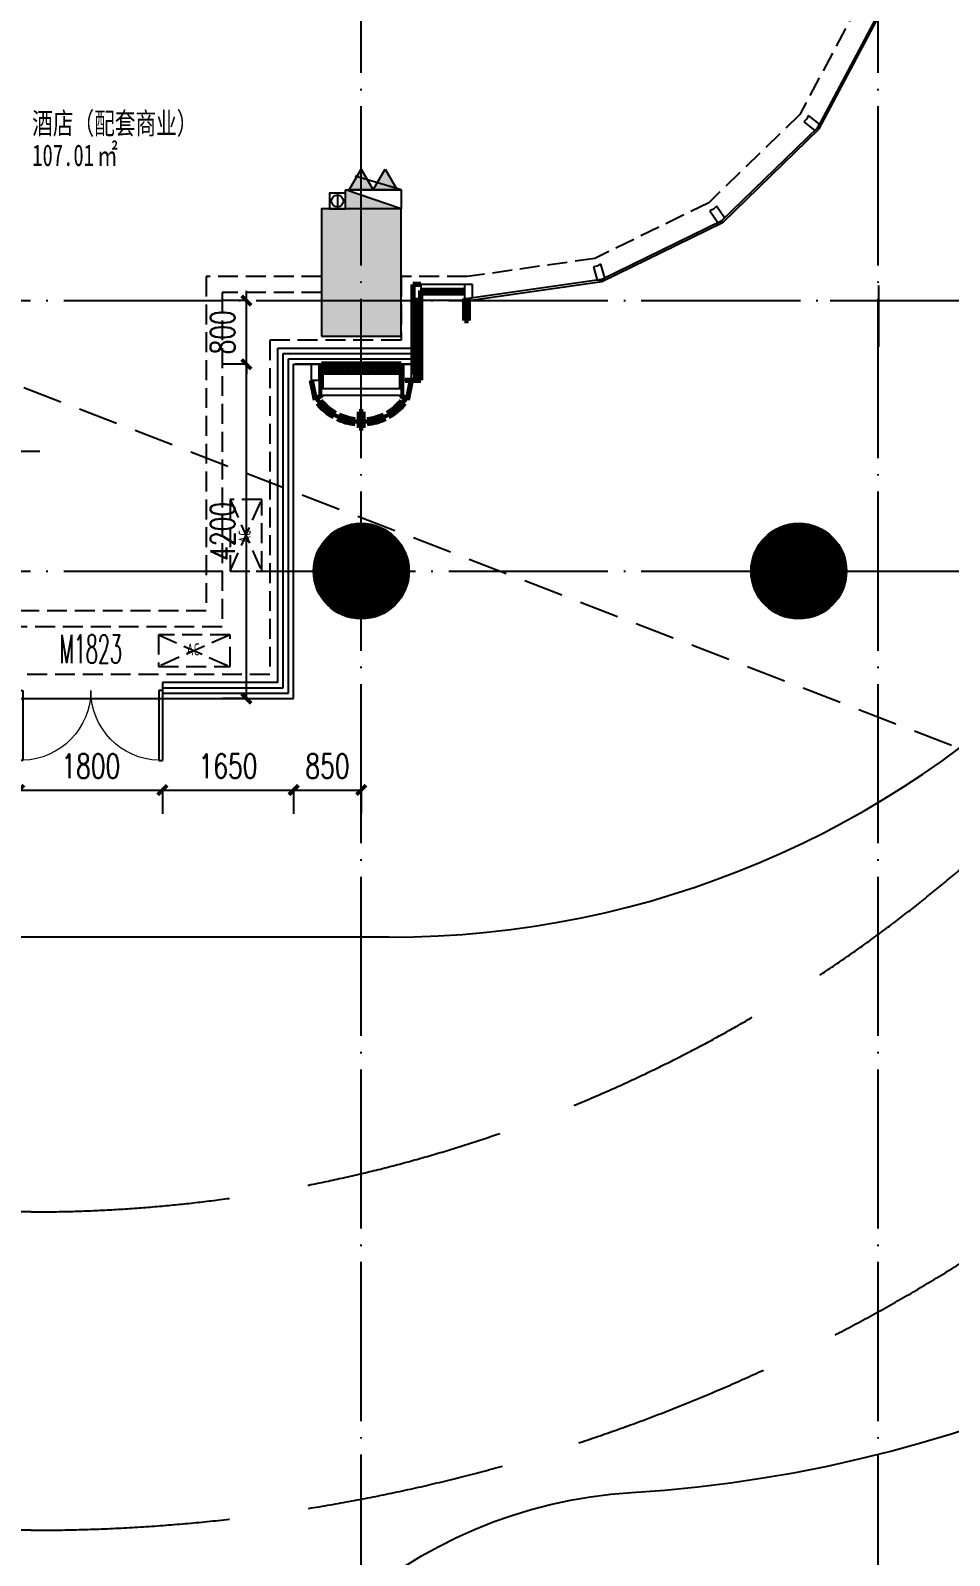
# Model space of a CAD drawing. Header units: millimetres. Extents: x 12325263 to 13848842, y -1463133 to 573208.
# Drawn here: x 12593639 to 12605192, y -651655 to -632495 of the extents above; entities that cross this region are included whole.
import ezdxf
from ezdxf.xclip import XClip

# ---------------------------------------------------------------- set-up
doc = ezdxf.new("R2010")
doc.units = ezdxf.units.MM
doc.header["$LTSCALE"] = 1000
doc.header["$XCLIPFRAME"] = 0
for name, pattern in [('101010$0$__DASH', [0.35, 0.25, -0.1]), ('ACAD_ISO02W100', [15, 12, -3]), ('DASH', [0.35, 0.25, -0.1]), ('DASHED2', [0.375, 0.25, -0.125]), ('DOTE', [2.42, 2, -0.2, 0.02, -0.2]), ('s-首层组合pm$0$DASH', [0.35, 0.25, -0.1])]:
    doc.linetypes.add(name, pattern=pattern)
for name, color, linetype in [('#s-灭火器', 20, 'Continuous'), ('12#楼首层平面图$0$CURTWALL', 2, 'Continuous'), ('20210729mva复核', 1, 'Continuous'), ('A-ANNO-DIMS', 83, 'Continuous'), ('A-ANNO-TEXT', 7, 'Continuous'), ('A-AXIS', 16, 'DOTE'), ('A-COLS', 6, 'Continuous'), ('A-DETL-0001', 1, 'Continuous'), ('A-GLAZ', 4, 'Continuous'), ('A-WALL', 5, 'Continuous'), ('A-WALL-PATT', 8, 'Continuous'), ('AXIS', 3, 'Continuous'), ('EQUIP_消火栓', 7, 'Continuous'), ('HZHZNEWPLOTLAYER#@$TT', 7, 'Continuous'), ('PUB_DIM', 83, 'Continuous'), ('PUB_HATCH', 8, 'Continuous'), ('VPIPE-消防高', 3, 'Continuous'), ('WINDOW', 4, 'Continuous'), ('WINDOW_TEXT', 7, 'Continuous'), ('投影线', 6, 'ACAD_ISO02W100'), ('水条件', 1, 'Continuous'), ('消防车道', 6, 'DASHED2'), ('结构边线', 21, 'DASH')]:
    doc.layers.add(name, color=color, linetype=linetype)
for name, color, linetype, lineweight in [('A-FLOR-PROJ', 2, 'Continuous', 25), ('A-GENM', 2, 'Continuous', 70), ('A-GENM-PROJ', 2, 'Continuous', 25), ('A-GLAZ-PROJ', 2, 'Continuous', 25)]:
    doc.layers.add(name, color=color, linetype=linetype, lineweight=lineweight)
doc.styles.add('101010$0$YQ_DIM', font='SUPEROS.SHX', dxfattribs={"width": 0.8, "bigfont": 'HZDX.SHX'})
doc.styles.add('_TCH_DIM_T3', font='SIMPLEX.shx', dxfattribs={"width": 0.705882, "bigfont": 'GBCBIG.shx'})
doc.styles.add('_TCH_WINDOW', font='SIMPLEX', dxfattribs={"width": 0.7, "height": 3.5, "bigfont": 'GBCBIG'})
doc.styles.add('TITXV', font='', dxfattribs={"width": 0.7})
doc.styles.get('TITXV').set_extended_font_data('SimSun')
doc.dimstyles.new('_TCH_ARCH&&120', dxfattribs={"dimtxt": 306, "dimasz": 120, "dimexe": 300, "dimexo": 360, "dimgap": 147, "dimtad": 1, "dimdec": 0, "dimzin": 0, "dimdsep": 46, "dimtxsty": '_TCH_DIM_T3', "dimblk": 'ARCHTICK', "dimcen": 0.09, "dimclrt": 7, "dimazin": 2, "dimtfac": 1, "dimtdec": 0, "dimtix": 1, "dimtmove": 2, "dimatfit": 3, "dimfxl": 1, "dimfxlon": 1, "dimtolj": 1, "dimtzin": 0, "dimarcsym": 0})

# ---------------------------------------------------------------- blocks, each defined once
blk = doc.blocks.new('A$C53F769B7')
at = {"layer": '20210729mva复核', "color": 8}
blk.add_line((68579.6, 19125.4), (0, 19125.4), dxfattribs=at)
blk.add_lwpolyline([(0, 100), (57863.3, 100, 0.358856), (66081.2, 7179.1, -0.3477406), (71625.1, 12149, 0.396303), (87579.6, 29116.8), (87579.6, 49884.1), (87579.6, 57218.1, -0.4590112), (91604.4, 60678.6), (96486.4, 59938.3, -0.4128905), (101523, 53133.4), (100902.8, 48915)], format="xyb", dxfattribs=at)
blk.add_arc((68579.6, 31125.4), 12000, 270, 0, dxfattribs=at)
blk = doc.blocks.new('FO-CORNER LOUVERS - FO-CORNER LOUVERS SB-5197943-810_L1 SE')
at = {"layer": 'A-GENM'}
for p, q in [((200, 1100), (0, 1100)), ((0, 1100), (0, 100)), ((100, 100), (100, 1000)), ((100, 1000), (120, 1000)), ((-550, 350), (-600, 350)), ((-600, 350), (-600, 75)), ((-550, 75), (-550, 350)), ((0, 100), (0, -25)), ((100, 100), (0, 100)), ((0, 100), (100, 100)), ((100, -100), (100, 100)), ((0, 0), (-550, 0)), ((-550, -25), (0, -25)), ((0, -25), (0, 0)), ((0, -100), (100, -100))]:
    blk.add_line(p, q, dxfattribs=at)
at = {"layer": 'A-GENM-PROJ'}
for p, q in [((-550, 100), (0, 100)), ((0, 25), (-550, 25))]:
    blk.add_line(p, q, dxfattribs=at)
blk = doc.blocks.new('FO-Vision Panels-Corner - L1-4578855-810_L1 SE')
at = {"layer": 'A-GLAZ'}
for p, q in [((-845, 0), (-845, -25)), ((845, 0), (-845, 0)), ((-810, -25), (-845, -25)), ((-845, -25), (-845, -26)), ((-845, -25), (845, -25)), ((845, -25), (810, -25)), ((845, -25), (845, 0)), ((810, -197), (810, -200)), ((810, -200), (831, -200))]:
    blk.add_line(p, q, dxfattribs=at)
blk = doc.blocks.new('FO-Vision Panels-Corner - L1-4578853-810_L1 SE')
at = {"layer": 'A-GLAZ'}
for p, q in [((845, 0), (-845, 0)), ((-845, 0), (-845, -25)), ((845, -25), (845, 0)), ((-810, -25), (-845, -25)), ((-845, -25), (-845, -26)), ((-845, -25), (845, -25)), ((845, -25), (810, -25)), ((845, -26), (845, -25))]:
    blk.add_line(p, q, dxfattribs=at)
blk = doc.blocks.new('FO-Vision Panels-Corner - L1-4578851-810_L1 SE')
at = {"layer": 'A-GLAZ'}
for p, q in [((845, 0), (-845, 0)), ((-845, 0), (-845, -25)), ((-810, -25), (-845, -25)), ((-845, -25), (845, -25)), ((845, -25), (810, -25)), ((845, -25), (845, 0))]:
    blk.add_line(p, q, dxfattribs=at)
blk = doc.blocks.new('FO-Vision Panels-Corner - L1-4578831-810_L1 SE')
at = {"layer": 'A-GLAZ'}
for p, q in [((845, 0), (-845, 0)), ((-845, 0), (-845, -25)), ((845, -25), (845, 0)), ((-836, -25), (-845, -25)), ((-845, -25), (-845, -30)), ((-845, -25), (-836, -25)), ((-845, -110), (-845, -142)), ((-787, -25), (845, -25)), ((845, -25), (810, -25)), ((845, -26), (845, -25))]:
    blk.add_line(p, q, dxfattribs=at)
blk = doc.blocks.new('FO-Exterior Column FULL - FO-Exterior Column FULL-V11-810_L1 SE')
at = {"layer": 'A-GENM'}
for p, q in [((500, 200), (-500, 200)), ((-500, 200), (-500, 100)), ((-500, -109), (-500, 200)), ((500, 100), (500, 200)), ((500, 200), (500, -109)), ((-630, 0), (-580, -249)), ((-500, 100), (500, 100)), ((580, -249), (630, 0)), ((-580, -249), (-502, -194)), ((-511, -258), (-550, -289)), ((502, -194), (580, -249)), ((550, -289), (511, -258)), ((-348, -458), (-324, -414)), ((-283, -436), (-304, -481)), ((-75, -545), (-75, -495)), ((25, -400), (-25, -400)), ((-25, -400), (-25, -600)), ((25, -600), (25, -400)), ((75, -495), (75, -545)), ((304, -481), (283, -436)), ((324, -414), (348, -458)), ((-25, -600), (25, -600))]:
    blk.add_line(p, q, dxfattribs=at)
for centre, radius, start, end in [((505, -190), 5, 180, 198.496), ((0, 162), 711, 219.3894, 240.6554), ((0, 162), 661, 219.3893, 240.6554), ((-505, -190), 5, 305.3214, 327.4499), ((0, 162), 661, 299.3446, 320.6107), ((0, 162), 711, 299.3446, 320.6106), ((505, -190), 5, 207.3393, 234.6786), ((0, 162), 711, 244.6842, 263.943), ((0, 162), 661, 244.6842, 263.483), ((0, 162), 661, 276.517, 295.3158), ((0, 162), 711, 276.057, 295.3158)]:
    blk.add_arc(centre, radius, start, end, dxfattribs=at)
blk = doc.blocks.new('asdfadsgfd')
at = {"layer": 'A-DETL-0001'}
for p, q in [((4518, 13476), (4304, 13476)), ((4304, 13476), (4326, 13446)), ((4326, 13446), (4718, 13446)), ((4328, 13446), (4328, 12446)), ((4408, 12446), (4408, 13446)), ((4518, 13576), (4518, 13476)), ((4718, 13576), (4518, 13576)), ((4518, 13476), (4718, 13476)), ((4718, 13476), (4718, 13576)), ((4718, 13446), (4718, 13476)), ((4326, 12445), (4304, 12416)), ((4304, 12416), (4518, 12416)), ((4718, 12445), (4326, 12445)), ((4518, 12416), (4518, 12316)), ((4718, 12416), (4518, 12416)), ((4518, 12316), (4718, 12316)), ((4718, 12416), (4718, 12445)), ((4718, 12316), (4718, 12416)), ((5717, 12196), (5643, 12196)), ((5643, 12196), (5643, 11646)), ((5717, 11646), (5717, 12196)), ((5717, 11646), (5543, 11646)), ((5543, 11646), (5543, 11596)), ((5543, 11596), (5550, 11546)), ((5550, 11546), (5717, 11546)), ((5717, 11546), (5717, 11646)), ((5942, 10028), (5772, 9979)), ((5772, 9979), (5779, 9929)), ((5948, 9981), (5942, 10028)), ((5972, 9933), (5948, 9981)), ((5779, 9929), (5801, 9883)), ((5801, 9883), (5972, 9933)), ((6643, 8562), (6496, 8462)), ((6496, 8462), (6518, 8417)), ((6554, 8381), (6701, 8480)), ((6663, 8519), (6643, 8562)), ((6701, 8480), (6663, 8519)), ((6518, 8417), (6554, 8381)), ((7763, 7384), (7654, 7244)), ((7734, 7184), (7843, 7325)), ((7795, 7350), (7763, 7384)), ((7843, 7325), (7795, 7350)), ((7654, 7244), (7689, 7208)), ((7689, 7208), (7734, 7184))]:
    blk.add_line(p, q, dxfattribs=at)
for points in [[(4641, 13406), (4635, 13406), (4621, 13419), (4635, 13433), (4641, 13433)], [(4641, 13433), (4660, 13433), (4676, 13419), (4695, 13419)], [(4695, 13419), (4676, 13419), (4660, 13406), (4641, 13406)], [(4695, 13419), (4701, 13419), (4708, 13426), (4708, 13433)], [(4695, 13393), (4701, 13393), (4715, 13406), (4701, 13419), (4695, 13419)], [(4641, 13379), (4635, 13379), (4621, 13393), (4635, 13406), (4641, 13406)], [(4641, 13353), (4635, 13353), (4621, 13366), (4635, 13379), (4641, 13379)], [(4641, 13326), (4635, 13326), (4621, 13339), (4635, 13353), (4641, 13353)], [(4641, 13299), (4635, 13299), (4621, 13313), (4635, 13326), (4641, 13326)], [(4641, 13273), (4635, 13273), (4621, 13286), (4635, 13299), (4641, 13299)], [(4641, 13246), (4635, 13246), (4621, 13259), (4635, 13273), (4641, 13273)], [(4641, 13219), (4635, 13219), (4621, 13233), (4635, 13246), (4641, 13246)], [(4641, 13406), (4660, 13406), (4676, 13393), (4695, 13393)], [(4695, 13393), (4676, 13393), (4660, 13379), (4641, 13379)], [(4641, 13379), (4660, 13379), (4676, 13366), (4695, 13366)], [(4695, 13366), (4676, 13366), (4660, 13353), (4641, 13353)], [(4641, 13353), (4660, 13353), (4676, 13339), (4695, 13339)], [(4695, 13339), (4676, 13339), (4660, 13326), (4641, 13326)], [(4641, 13326), (4660, 13326), (4676, 13313), (4695, 13313)], [(4695, 13313), (4676, 13313), (4660, 13299), (4641, 13299)], [(4641, 13299), (4660, 13299), (4676, 13286), (4695, 13286)], [(4695, 13286), (4676, 13286), (4660, 13273), (4641, 13273)], [(4641, 13273), (4660, 13273), (4676, 13259), (4695, 13259)], [(4695, 13259), (4676, 13259), (4660, 13246), (4641, 13246)], [(4641, 13246), (4660, 13246), (4676, 13233), (4695, 13233)], [(4695, 13233), (4676, 13233), (4660, 13219), (4641, 13219)], [(4695, 13366), (4701, 13366), (4715, 13379), (4701, 13393), (4695, 13393)], [(4695, 13339), (4701, 13339), (4715, 13353), (4701, 13366), (4695, 13366)], [(4695, 13313), (4701, 13313), (4715, 13326), (4701, 13339), (4695, 13339)], [(4695, 13286), (4701, 13286), (4715, 13299), (4701, 13313), (4695, 13313)], [(4695, 13259), (4701, 13259), (4715, 13273), (4701, 13286), (4695, 13286)], [(4695, 13233), (4701, 13233), (4715, 13246), (4701, 13259), (4695, 13259)], [(4695, 13206), (4701, 13206), (4715, 13219), (4701, 13233), (4695, 13233)], [(4641, 13193), (4635, 13193), (4621, 13206), (4635, 13219), (4641, 13219)], [(4641, 13166), (4635, 13166), (4621, 13179), (4635, 13193), (4641, 13193)], [(4641, 13139), (4635, 13139), (4621, 13153), (4635, 13166), (4641, 13166)], [(4641, 13113), (4635, 13113), (4621, 13126), (4635, 13139), (4641, 13139)], [(4641, 13086), (4635, 13086), (4621, 13099), (4635, 13113), (4641, 13113)], [(4641, 13059), (4635, 13059), (4621, 13073), (4635, 13086), (4641, 13086)], [(4641, 13033), (4635, 13033), (4621, 13046), (4635, 13059), (4641, 13059)], [(4641, 13006), (4635, 13006), (4621, 13019), (4635, 13033), (4641, 13033)], [(4641, 13219), (4660, 13219), (4676, 13206), (4695, 13206)], [(4695, 13206), (4676, 13206), (4660, 13193), (4641, 13193)], [(4641, 13193), (4660, 13193), (4676, 13179), (4695, 13179)], [(4695, 13179), (4676, 13179), (4660, 13166), (4641, 13166)], [(4641, 13166), (4660, 13166), (4676, 13153), (4695, 13153)], [(4695, 13153), (4676, 13153), (4660, 13139), (4641, 13139)], [(4641, 13139), (4660, 13139), (4676, 13126), (4695, 13126)], [(4695, 13126), (4676, 13126), (4660, 13113), (4641, 13113)], [(4641, 13113), (4660, 13113), (4676, 13099), (4695, 13099)], [(4695, 13099), (4676, 13099), (4660, 13086), (4641, 13086)], [(4641, 13086), (4660, 13086), (4676, 13073), (4695, 13073)], [(4695, 13073), (4676, 13073), (4660, 13059), (4641, 13059)], [(4641, 13059), (4660, 13059), (4676, 13046), (4695, 13046)], [(4695, 13046), (4676, 13046), (4660, 13033), (4641, 13033)], [(4641, 13033), (4660, 13033), (4676, 13019), (4695, 13019)], [(4695, 13179), (4701, 13179), (4715, 13193), (4701, 13206), (4695, 13206)], [(4695, 13153), (4701, 13153), (4715, 13166), (4701, 13179), (4695, 13179)], [(4695, 13126), (4701, 13126), (4715, 13139), (4701, 13153), (4695, 13153)], [(4695, 13099), (4701, 13099), (4715, 13113), (4701, 13126), (4695, 13126)], [(4695, 13073), (4701, 13073), (4715, 13086), (4701, 13099), (4695, 13099)], [(4695, 13046), (4701, 13046), (4715, 13059), (4701, 13073), (4695, 13073)], [(4695, 13019), (4701, 13019), (4715, 13033), (4701, 13046), (4695, 13046)], [(4641, 12979), (4635, 12979), (4621, 12993), (4635, 13006), (4641, 13006)], [(4641, 12953), (4635, 12953), (4621, 12966), (4635, 12979), (4641, 12979)], [(4641, 12926), (4635, 12926), (4621, 12939), (4635, 12953), (4641, 12953)], [(4641, 12899), (4635, 12899), (4621, 12913), (4635, 12926), (4641, 12926)], [(4641, 12873), (4635, 12873), (4621, 12886), (4635, 12899), (4641, 12899)], [(4641, 12846), (4635, 12846), (4621, 12859), (4635, 12873), (4641, 12873)], [(4641, 12819), (4635, 12819), (4621, 12833), (4635, 12846), (4641, 12846)], [(4695, 13019), (4676, 13019), (4660, 13006), (4641, 13006)], [(4641, 13006), (4660, 13006), (4676, 12993), (4695, 12993)], [(4695, 12993), (4676, 12993), (4660, 12979), (4641, 12979)], [(4641, 12979), (4660, 12979), (4676, 12966), (4695, 12966)], [(4695, 12966), (4676, 12966), (4660, 12953), (4641, 12953)], [(4641, 12953), (4660, 12953), (4676, 12939), (4695, 12939)], [(4695, 12939), (4676, 12939), (4660, 12926), (4641, 12926)], [(4641, 12926), (4660, 12926), (4676, 12913), (4695, 12913)], [(4695, 12913), (4676, 12913), (4660, 12899), (4641, 12899)], [(4641, 12899), (4660, 12899), (4676, 12886), (4695, 12886)], [(4695, 12886), (4676, 12886), (4660, 12873), (4641, 12873)], [(4641, 12873), (4660, 12873), (4676, 12859), (4695, 12859)], [(4695, 12859), (4676, 12859), (4660, 12846), (4641, 12846)], [(4641, 12846), (4660, 12846), (4676, 12833), (4695, 12833)], [(4695, 12993), (4701, 12993), (4715, 13006), (4701, 13019), (4695, 13019)], [(4695, 12966), (4701, 12966), (4715, 12979), (4701, 12993), (4695, 12993)], [(4695, 12939), (4701, 12939), (4715, 12953), (4701, 12966), (4695, 12966)], [(4695, 12913), (4701, 12913), (4715, 12926), (4701, 12939), (4695, 12939)], [(4695, 12886), (4701, 12886), (4715, 12899), (4701, 12913), (4695, 12913)], [(4695, 12859), (4701, 12859), (4715, 12873), (4701, 12886), (4695, 12886)], [(4695, 12833), (4701, 12833), (4715, 12846), (4701, 12859), (4695, 12859)], [(4641, 12793), (4635, 12793), (4621, 12806), (4635, 12819), (4641, 12819)], [(4641, 12766), (4635, 12766), (4621, 12779), (4635, 12793), (4641, 12793)], [(4641, 12739), (4635, 12739), (4621, 12753), (4635, 12766), (4641, 12766)], [(4641, 12713), (4635, 12713), (4621, 12726), (4635, 12739), (4641, 12739)], [(4641, 12686), (4635, 12686), (4621, 12699), (4635, 12713), (4641, 12713)], [(4641, 12659), (4635, 12659), (4621, 12673), (4635, 12686), (4641, 12686)], [(4641, 12633), (4635, 12633), (4621, 12646), (4635, 12659), (4641, 12659)], [(4695, 12833), (4676, 12833), (4660, 12819), (4641, 12819)], [(4641, 12819), (4660, 12819), (4676, 12806), (4695, 12806)], [(4695, 12806), (4676, 12806), (4660, 12793), (4641, 12793)], [(4641, 12793), (4660, 12793), (4676, 12779), (4695, 12779)], [(4695, 12779), (4676, 12779), (4660, 12766), (4641, 12766)], [(4641, 12766), (4660, 12766), (4676, 12753), (4695, 12753)], [(4695, 12753), (4676, 12753), (4660, 12739), (4641, 12739)], [(4641, 12739), (4660, 12739), (4676, 12726), (4695, 12726)], [(4695, 12726), (4676, 12726), (4660, 12713), (4641, 12713)], [(4641, 12713), (4660, 12713), (4676, 12699), (4695, 12699)], [(4695, 12699), (4676, 12699), (4660, 12686), (4641, 12686)], [(4641, 12686), (4660, 12686), (4676, 12673), (4695, 12673)], [(4695, 12673), (4676, 12673), (4660, 12659), (4641, 12659)], [(4641, 12659), (4660, 12659), (4676, 12646), (4695, 12646)], [(4695, 12646), (4676, 12646), (4660, 12633), (4641, 12633)], [(4695, 12806), (4701, 12806), (4715, 12819), (4701, 12833), (4695, 12833)], [(4695, 12779), (4701, 12779), (4715, 12793), (4701, 12806), (4695, 12806)], [(4695, 12753), (4701, 12753), (4715, 12766), (4701, 12779), (4695, 12779)], [(4695, 12726), (4701, 12726), (4715, 12739), (4701, 12753), (4695, 12753)], [(4695, 12699), (4701, 12699), (4715, 12713), (4701, 12726), (4695, 12726)], [(4695, 12673), (4701, 12673), (4715, 12686), (4701, 12699), (4695, 12699)], [(4695, 12646), (4701, 12646), (4715, 12659), (4701, 12673), (4695, 12673)], [(4695, 12619), (4701, 12619), (4715, 12633), (4701, 12646), (4695, 12646)], [(4641, 12606), (4635, 12606), (4621, 12619), (4635, 12633), (4641, 12633)], [(4641, 12579), (4635, 12579), (4621, 12593), (4635, 12606), (4641, 12606)], [(4641, 12553), (4635, 12553), (4621, 12566), (4635, 12579), (4641, 12579)], [(4641, 12526), (4635, 12526), (4621, 12539), (4635, 12553), (4641, 12553)], [(4641, 12499), (4635, 12499), (4621, 12513), (4635, 12526), (4641, 12526)], [(4641, 12473), (4635, 12473), (4621, 12486), (4635, 12499), (4641, 12499)], [(4641, 12446), (4635, 12446), (4621, 12459), (4635, 12473), (4641, 12473)], [(4641, 12633), (4660, 12633), (4676, 12619), (4695, 12619)], [(4695, 12619), (4676, 12619), (4660, 12606), (4641, 12606)], [(4641, 12606), (4660, 12606), (4676, 12593), (4695, 12593)], [(4695, 12593), (4676, 12593), (4660, 12579), (4641, 12579)], [(4641, 12579), (4660, 12579), (4676, 12566), (4695, 12566)], [(4695, 12566), (4676, 12566), (4660, 12553), (4641, 12553)], [(4641, 12553), (4660, 12553), (4676, 12539), (4695, 12539)], [(4695, 12539), (4676, 12539), (4660, 12526), (4641, 12526)], [(4641, 12526), (4660, 12526), (4676, 12513), (4695, 12513)], [(4695, 12513), (4676, 12513), (4660, 12499), (4641, 12499)], [(4641, 12499), (4660, 12499), (4676, 12486), (4695, 12486)], [(4695, 12486), (4676, 12486), (4660, 12473), (4641, 12473)], [(4641, 12473), (4660, 12473), (4676, 12459), (4695, 12459)], [(4695, 12459), (4676, 12459), (4660, 12446), (4641, 12446)], [(4695, 12593), (4701, 12593), (4715, 12606), (4701, 12619), (4695, 12619)], [(4695, 12566), (4701, 12566), (4715, 12579), (4701, 12593), (4695, 12593)], [(4695, 12539), (4701, 12539), (4715, 12553), (4701, 12566), (4695, 12566)], [(4695, 12513), (4701, 12513), (4715, 12526), (4701, 12539), (4695, 12539)], [(4695, 12486), (4701, 12486), (4715, 12499), (4701, 12513), (4695, 12513)], [(4695, 12459), (4701, 12459), (4715, 12473), (4701, 12486), (4695, 12486)], [(4708, 12446), (4708, 12452), (4701, 12459), (4695, 12459)], [(4518, 12270), (4518, 12276), (4531, 12290), (4544, 12276), (4544, 12270)], [(4531, 12217), (4531, 12235), (4518, 12252), (4518, 12270)], [(4544, 12270), (4544, 12252), (4531, 12235), (4531, 12217)], [(4544, 12270), (4544, 12276), (4558, 12290), (4571, 12276), (4571, 12270)], [(4558, 12217), (4558, 12235), (4544, 12252), (4544, 12270)], [(4571, 12270), (4571, 12252), (4558, 12235), (4558, 12217)], [(4571, 12270), (4571, 12276), (4584, 12290), (4598, 12276), (4598, 12270)], [(4584, 12217), (4584, 12235), (4571, 12252), (4571, 12270)], [(4598, 12270), (4598, 12252), (4584, 12235), (4584, 12217)], [(4598, 12270), (4598, 12276), (4611, 12290), (4624, 12276), (4624, 12270)], [(4611, 12217), (4611, 12235), (4598, 12252), (4598, 12270)], [(4624, 12270), (4624, 12252), (4611, 12235), (4611, 12217)], [(4624, 12270), (4624, 12276), (4638, 12290), (4651, 12276), (4651, 12270)], [(4638, 12217), (4638, 12235), (4624, 12252), (4624, 12270)], [(4651, 12270), (4651, 12252), (4638, 12235), (4638, 12217)], [(4651, 12270), (4651, 12276), (4664, 12290), (4678, 12276), (4678, 12270)], [(4664, 12217), (4664, 12235), (4651, 12252), (4651, 12270)], [(4678, 12270), (4678, 12252), (4664, 12235), (4664, 12217)], [(4678, 12270), (4678, 12276), (4691, 12290), (4704, 12276), (4704, 12270)], [(4691, 12217), (4691, 12235), (4678, 12252), (4678, 12270)], [(4704, 12270), (4704, 12252), (4691, 12235), (4691, 12217)], [(4704, 12270), (4704, 12276), (4718, 12290), (4731, 12276), (4731, 12270)], [(4718, 12217), (4718, 12235), (4704, 12252), (4704, 12270)], [(4731, 12270), (4731, 12252), (4718, 12235), (4718, 12217)], [(4731, 12270), (4731, 12276), (4744, 12290), (4758, 12276), (4758, 12270)], [(4744, 12217), (4744, 12235), (4731, 12252), (4731, 12270)], [(4758, 12270), (4758, 12252), (4744, 12235), (4744, 12217)], [(4758, 12270), (4758, 12276), (4771, 12290), (4784, 12276), (4784, 12270)], [(4771, 12217), (4771, 12235), (4758, 12252), (4758, 12270)], [(4784, 12270), (4784, 12252), (4771, 12235), (4771, 12217)], [(4784, 12270), (4784, 12276), (4798, 12290), (4811, 12276), (4811, 12270)], [(4798, 12217), (4798, 12235), (4784, 12252), (4784, 12270)], [(4811, 12270), (4811, 12252), (4798, 12235), (4798, 12217)], [(4811, 12270), (4811, 12276), (4824, 12290), (4838, 12276), (4838, 12270)], [(4824, 12217), (4824, 12235), (4811, 12252), (4811, 12270)], [(4838, 12270), (4838, 12252), (4824, 12235), (4824, 12217)], [(4838, 12270), (4838, 12276), (4851, 12290), (4864, 12276), (4864, 12270)], [(4851, 12217), (4851, 12235), (4838, 12252), (4838, 12270)], [(4864, 12270), (4864, 12252), (4851, 12235), (4851, 12217)], [(4864, 12270), (4864, 12276), (4878, 12290), (4891, 12276), (4891, 12270)], [(4878, 12217), (4878, 12235), (4864, 12252), (4864, 12270)], [(4891, 12270), (4891, 12252), (4878, 12235), (4878, 12217)], [(4891, 12270), (4891, 12276), (4904, 12290), (4918, 12276), (4918, 12270)], [(4904, 12217), (4904, 12235), (4891, 12252), (4891, 12270)], [(4918, 12270), (4918, 12252), (4904, 12235), (4904, 12217)], [(4918, 12270), (4918, 12276), (4931, 12290), (4944, 12276), (4944, 12270)], [(4931, 12217), (4931, 12235), (4918, 12252), (4918, 12270)], [(4944, 12270), (4944, 12252), (4931, 12235), (4931, 12217)], [(4944, 12270), (4944, 12276), (4958, 12290), (4971, 12276), (4971, 12270)], [(4958, 12217), (4958, 12235), (4944, 12252), (4944, 12270)], [(4971, 12270), (4971, 12252), (4958, 12235), (4958, 12217)], [(4971, 12270), (4971, 12276), (4984, 12290), (4998, 12276), (4998, 12270)], [(4984, 12217), (4984, 12235), (4971, 12252), (4971, 12270)], [(4998, 12270), (4998, 12252), (4984, 12235), (4984, 12217)], [(4998, 12270), (4998, 12276), (5011, 12290), (5024, 12276), (5024, 12270)], [(5011, 12217), (5011, 12235), (4998, 12252), (4998, 12270)], [(5024, 12270), (5024, 12252), (5011, 12235), (5011, 12217)], [(5024, 12270), (5024, 12276), (5038, 12290), (5051, 12276), (5051, 12270)], [(5038, 12217), (5038, 12235), (5024, 12252), (5024, 12270)], [(5051, 12270), (5051, 12252), (5038, 12235), (5038, 12217)], [(5051, 12270), (5051, 12276), (5064, 12290), (5078, 12276), (5078, 12270)], [(5064, 12217), (5064, 12235), (5051, 12252), (5051, 12270)], [(5078, 12270), (5078, 12252), (5064, 12235), (5064, 12217)], [(5078, 12270), (5078, 12276), (5091, 12290), (5104, 12276), (5104, 12270)], [(5091, 12217), (5091, 12235), (5078, 12252), (5078, 12270)], [(5104, 12270), (5104, 12252), (5091, 12235), (5091, 12217)], [(5104, 12270), (5104, 12276), (5118, 12290), (5131, 12276), (5131, 12270)], [(5118, 12217), (5118, 12235), (5104, 12252), (5104, 12270)], [(5131, 12270), (5131, 12252), (5118, 12235), (5118, 12217)], [(5131, 12270), (5131, 12276), (5144, 12290), (5158, 12276), (5158, 12270)], [(5144, 12217), (5144, 12235), (5131, 12252), (5131, 12270)], [(5158, 12270), (5158, 12252), (5144, 12235), (5144, 12217)], [(5158, 12270), (5158, 12276), (5171, 12290), (5184, 12276), (5184, 12270)], [(5171, 12217), (5171, 12235), (5158, 12252), (5158, 12270)], [(5184, 12270), (5184, 12252), (5171, 12235), (5171, 12217)], [(5184, 12270), (5184, 12276), (5198, 12290), (5211, 12276), (5211, 12270)], [(5198, 12217), (5198, 12235), (5184, 12252), (5184, 12270)], [(5211, 12270), (5211, 12252), (5198, 12235), (5198, 12217)], [(5211, 12270), (5211, 12276), (5224, 12290), (5238, 12276), (5238, 12270)], [(5224, 12217), (5224, 12235), (5211, 12252), (5211, 12270)], [(5238, 12270), (5238, 12252), (5224, 12235), (5224, 12217)], [(5238, 12270), (5238, 12276), (5251, 12290), (5264, 12276), (5264, 12270)], [(5251, 12217), (5251, 12235), (5238, 12252), (5238, 12270)], [(5264, 12270), (5264, 12252), (5251, 12235), (5251, 12217)], [(5264, 12270), (5264, 12276), (5278, 12290), (5291, 12276), (5291, 12270)], [(5278, 12217), (5278, 12235), (5264, 12252), (5264, 12270)], [(5291, 12270), (5291, 12252), (5278, 12235), (5278, 12217)], [(5291, 12270), (5291, 12276), (5304, 12290), (5318, 12276), (5318, 12270)], [(5304, 12217), (5304, 12235), (5291, 12252), (5291, 12270)], [(5318, 12270), (5318, 12252), (5304, 12235), (5304, 12217)], [(5318, 12270), (5318, 12276), (5331, 12290), (5344, 12276), (5344, 12270)], [(5331, 12217), (5331, 12235), (5318, 12252), (5318, 12270)], [(5344, 12270), (5344, 12252), (5331, 12235), (5331, 12217)], [(5344, 12270), (5344, 12276), (5358, 12290), (5371, 12276), (5371, 12270)], [(5358, 12217), (5358, 12235), (5344, 12252), (5344, 12270)], [(5371, 12270), (5371, 12252), (5358, 12235), (5358, 12217)], [(5371, 12270), (5371, 12276), (5384, 12290), (5398, 12276), (5398, 12270)], [(5384, 12217), (5384, 12235), (5371, 12252), (5371, 12270)], [(5398, 12270), (5398, 12252), (5384, 12235), (5384, 12217)], [(5398, 12270), (5398, 12276), (5411, 12290), (5424, 12276), (5424, 12270)], [(5411, 12217), (5411, 12235), (5398, 12252), (5398, 12270)], [(5424, 12270), (5424, 12252), (5411, 12235), (5411, 12217)], [(5424, 12270), (5424, 12276), (5438, 12290), (5451, 12276), (5451, 12270)], [(5438, 12217), (5438, 12235), (5424, 12252), (5424, 12270)], [(5451, 12270), (5451, 12252), (5438, 12235), (5438, 12217)], [(5451, 12270), (5451, 12276), (5464, 12290), (5478, 12276), (5478, 12270)], [(5464, 12217), (5464, 12235), (5451, 12252), (5451, 12270)], [(5478, 12270), (5478, 12252), (5464, 12235), (5464, 12217)], [(5478, 12270), (5478, 12276), (5491, 12290), (5504, 12276), (5504, 12270)], [(5491, 12217), (5491, 12235), (5478, 12252), (5478, 12270)], [(5504, 12270), (5504, 12252), (5491, 12235), (5491, 12217)], [(5504, 12270), (5504, 12276), (5511, 12283), (5518, 12283)], [(5518, 12217), (5518, 12235), (5504, 12252), (5504, 12270)], [(4518, 12203), (4524, 12203), (4531, 12210), (4531, 12217)], [(4531, 12217), (4531, 12210), (4544, 12196), (4558, 12210), (4558, 12217)], [(4558, 12217), (4558, 12210), (4571, 12196), (4584, 12210), (4584, 12217)], [(4584, 12217), (4584, 12210), (4598, 12196), (4611, 12210), (4611, 12217)], [(4611, 12217), (4611, 12210), (4624, 12196), (4638, 12210), (4638, 12217)], [(4638, 12217), (4638, 12210), (4651, 12196), (4664, 12210), (4664, 12217)], [(4664, 12217), (4664, 12210), (4678, 12196), (4691, 12210), (4691, 12217)], [(4691, 12217), (4691, 12210), (4704, 12196), (4718, 12210), (4718, 12217)], [(4718, 12217), (4718, 12210), (4731, 12196), (4744, 12210), (4744, 12217)], [(4744, 12217), (4744, 12210), (4758, 12196), (4771, 12210), (4771, 12217)], [(4771, 12217), (4771, 12210), (4784, 12196), (4798, 12210), (4798, 12217)], [(4798, 12217), (4798, 12210), (4811, 12196), (4824, 12210), (4824, 12217)], [(4824, 12217), (4824, 12210), (4838, 12196), (4851, 12210), (4851, 12217)], [(4851, 12217), (4851, 12210), (4864, 12196), (4878, 12210), (4878, 12217)], [(4878, 12217), (4878, 12210), (4891, 12196), (4904, 12210), (4904, 12217)], [(4904, 12217), (4904, 12210), (4918, 12196), (4931, 12210), (4931, 12217)], [(4931, 12217), (4931, 12210), (4944, 12196), (4958, 12210), (4958, 12217)], [(4958, 12217), (4958, 12210), (4971, 12196), (4984, 12210), (4984, 12217)], [(4984, 12217), (4984, 12210), (4998, 12196), (5011, 12210), (5011, 12217)], [(5011, 12217), (5011, 12210), (5024, 12196), (5038, 12210), (5038, 12217)], [(5038, 12217), (5038, 12210), (5051, 12196), (5064, 12210), (5064, 12217)], [(5064, 12217), (5064, 12210), (5078, 12196), (5091, 12210), (5091, 12217)], [(5091, 12217), (5091, 12210), (5104, 12196), (5118, 12210), (5118, 12217)], [(5118, 12217), (5118, 12210), (5131, 12196), (5144, 12210), (5144, 12217)], [(5144, 12217), (5144, 12210), (5158, 12196), (5171, 12210), (5171, 12217)], [(5171, 12217), (5171, 12210), (5184, 12196), (5198, 12210), (5198, 12217)], [(5198, 12217), (5198, 12210), (5211, 12196), (5224, 12210), (5224, 12217)], [(5224, 12217), (5224, 12210), (5238, 12196), (5251, 12210), (5251, 12217)], [(5251, 12217), (5251, 12210), (5264, 12196), (5278, 12210), (5278, 12217)], [(5278, 12217), (5278, 12210), (5291, 12196), (5304, 12210), (5304, 12217)], [(5304, 12217), (5304, 12210), (5318, 12196), (5331, 12210), (5331, 12217)], [(5331, 12217), (5331, 12210), (5344, 12196), (5358, 12210), (5358, 12217)], [(5358, 12217), (5358, 12210), (5371, 12196), (5384, 12210), (5384, 12217)], [(5384, 12217), (5384, 12210), (5398, 12196), (5411, 12210), (5411, 12217)], [(5411, 12217), (5411, 12210), (5424, 12196), (5438, 12210), (5438, 12217)], [(5438, 12217), (5438, 12210), (5451, 12196), (5464, 12210), (5464, 12217)], [(5464, 12217), (5464, 12210), (5478, 12196), (5491, 12210), (5491, 12217)], [(5491, 12217), (5491, 12210), (5504, 12196), (5518, 12210), (5518, 12217)]]:
    blk.add_open_spline(points, degree=3, dxfattribs=at)
at = {"layer": 'A-FLOR-PROJ'}
blk.add_line((4618, 12316), (4618, 12296), dxfattribs=at)
at = {"layer": 'A-WALL'}
blk.add_line((4718, 13576), (4718, 13776), dxfattribs=at)
at = {"layer": 'A-GENM-PROJ'}
for name, p, rotation in [('FO-Exterior Column FULL - FO-Exterior Column FULL-V11-810_L1 SE', (4517, 12946), 270), ('FO-CORNER LOUVERS - FO-CORNER LOUVERS SB-5197943-810_L1 SE', (5617, 12196), 90)]:
    blk.add_blockref(name, p, dxfattribs=dict(at, rotation=rotation))
at = {"layer": 'A-GLAZ-PROJ'}
for name, p, rotation in [('FO-Vision Panels-Corner - L1-4578855-810_L1 SE', (5636, 10759), 98.0658852170964), ('FO-Vision Panels-Corner - L1-4578853-810_L1 SE', (6126, 9162), 116.0659186011983), ('FO-Vision Panels-Corner - L1-4578851-810_L1 SE', (7086, 7795), 134.0658706616794), ('FO-Vision Panels-Corner - L1-4578831-810_L1 SE', (8420, 6792), 152.0659086999829)]:
    blk.add_blockref(name, p, dxfattribs=dict(at, rotation=rotation))
blk = doc.blocks.new('A$C33CE3D08')
for p, q in [((145357, 45062), (146460, 45256)), ((145923, 45351), (146056, 44592))]:
    blk.add_line(p, q)
blk = doc.blocks.new('_FZH')
blk.add_lwpolyline([(-0.5, -0.5), (0.5, -0.5), (0.5, 0.5), (-0.5, 0.5)], close=True)
at = {"layer": 'PUB_HATCH'}
blk.add_solid([(-0.5, -0.5), (0.5, -0.5), (-0.5, 0.5), (0.5, 0.5)], dxfattribs=at)
blk = doc.blocks.new('_YZH')
blk.add_circle((0, 0), 0.5)
at = {"layer": 'PUB_HATCH', "const_width": 0.5}
blk.add_lwpolyline([(-0.25, 0, 1), (0.25, 0, 1)], format="xyb", close=True, dxfattribs=at)
blk = doc.blocks.new('asfasfsdgdsfhsghh')
at = {"layer": 'A-COLS'}
for name, p, xscale, yscale, zscale in [('_FZH', (-6500, 350), 1000, 1600, 1600), ('_YZH', (-6500, -3400), 1200, 1200, 1200), ('_YZH', (-1000, -3400), 1200, 1200, 1200)]:
    blk.add_blockref(name, p, dxfattribs=dict(at, xscale=xscale, yscale=yscale, zscale=zscale))
blk = doc.blocks.new('灭火器')
at = {"layer": '#s-灭火器', "ltscale": 1000}
for points in [[(292444, 59707), (292144, 59707), (292294, 59447)], [(292744, 59707), (292444, 59707), (292594, 59447)]]:
    blk.add_hatch(color=256, dxfattribs=at).paths.add_polyline_path(points)
for points in [[(292294, 59447), (292444, 59707), (292144, 59707)], [(292594, 59447), (292744, 59707), (292444, 59707)]]:
    blk.add_lwpolyline(points, close=True, dxfattribs=at)
blk = doc.blocks.new('$TWTSYS$00000508')
for p, q in [((-0.5, 0.5), (0.324, 1.224)), ((-0.5, 0.5), (-0.5, -0.5)), ((-0.5, -0.5), (0.5, 0.5)), ((0.5, 0.5), (-0.5, 0.5)), ((0.5, -0.5), (0.5, 0.5)), ((-0.5, -0.5), (0.5, -0.5))]:
    blk.add_line(p, q)
blk.add_solid([(0.5, -0.5), (0.5, 0.5), (-0.5, -0.5)])
blk = doc.blocks.new('消火栓')
at = {"layer": '#s-灭火器', "rotation": 180.0000000000001}
blk.add_blockref('灭火器', (12864422, 734932), dxfattribs=at)
at = {"layer": 'EQUIP_消火栓', "xscale": 700, "yscale": 240, "zscale": 700}
blk.add_blockref('$TWTSYS$00000508', (12571978, 675105), dxfattribs=at)
blk = doc.blocks.new('管位')
at = {"layer": '水条件'}
blk.add_line((12573126, 675360), (12573126, 675160), dxfattribs=at)
blk.add_lwpolyline([(12573026, 675360), (12573226, 675360), (12573226, 675160), (12573026, 675160)], close=True, dxfattribs=at)
blk = doc.blocks.new('asdfasdfafsf')
at = {"layer": 'VPIPE-消防高'}
blk.add_circle((31660, -28000), 75, dxfattribs=at)
at = {"xscale": -1}
blk.add_blockref('消火栓', (12604088, -703085), dxfattribs=at)
at = {"layer": '水条件', "xscale": -1}
blk.add_blockref('管位', (12604786, -703260), dxfattribs=at)
blk = doc.blocks.new('A$C3CA14A55')
at = {"color": 253, "linetype": '101010$0$__DASH'}
for points in [[(0, 2), (900, 0), (900, 400), (0, 400), (0, 2)], [(900, 400), (0, 2)], [(0, 400), (900, 0)]]:
    blk.add_lwpolyline(points, dxfattribs=at)
at = {"color": 253, "linetype": 'ByBlock', "insert": (352, 293), "char_height": 150, "width": 435.79, "attachment_point": 1, "rotation": 359.4465, "style": '101010$0$YQ_DIM'}
blk.add_mtext('AC', dxfattribs=at)
blk = doc.blocks.new('asdfsddfa')
at = {"color": 253, "linetype": '101010$0$__DASH'}
for points in [[(34692, -42017), (33442, -42017), (33442, -46217), (-5353, -46217, -0.244508), (-7072, -45323), (-10337, -40668, -0.12383), (-10703, -39711), (-11840, -30179, -0.449446), (-11741, -30067), (-11208, -30067), (-11208, -26217), (-11336, -26217, -0.368693), (-12423, -25290), (-13762, -14075, -0.449446), (-11180, -11167), (-10149, -11167, 0.402681), (2392, 887, -0.402681), (2492, 983), (14892, 983)], [(34692, -41817), (33242, -41817), (33242, -46017), (-5353, -46017, -0.244508), (-6908, -45208), (-10173, -40553, -0.12383), (-10504, -39687), (-11628, -30267), (-11008, -30267), (-11008, -26017), (-11336, -26017, -0.367524), (-12225, -25262), (-13563, -14052, -0.449446), (-11180, -11367), (-10149, -11367, 0.400492), (2587, 783), (14892, 783)]]:
    blk.add_lwpolyline(points, format="xyb", dxfattribs=at)
at = {"layer": 'HZHZNEWPLOTLAYER#@$TT', "rotation": 90}
blk.add_blockref('A$C3CA14A55', (33942, -45517), dxfattribs=at)
at = {"layer": 'HZHZNEWPLOTLAYER#@$TT'}
blk.add_blockref('A$C3CA14A55', (32642, -46717), dxfattribs=at)
blk = doc.blocks.new('A$C1B3D5B97')
at = {"layer": '消防车道', "linetype": 's-首层组合pm$0$DASH', "ltscale": 10}
for p, q in [((170169, 22594), (124406, 22594)), ((170169, 18594), (103240, 18594))]:
    blk.add_line(p, q, dxfattribs=at)
for radius in [22000, 18000]:
    blk.add_arc((170169, 40594), radius, 270, 0, dxfattribs=at)
blk = doc.blocks.new('qlzw')
at = {"layer": 'A-AXIS'}
for p, q in [((12464366.8, 979489.8), (12464366.8, 1082089.8)), ((12470866.8, 979489.8), (12470866.8, 1082089.8)), ((12404966.8, 995989.8), (12486866.8, 995989.8)), ((12404966.8, 992589.8), (12485416.8, 992589.8))]:
    blk.add_line(p, q, dxfattribs=at)
blk = doc.blocks.new('_ArchTick')
at = {"color": 0, "linetype": 'ByBlock', "const_width": 0.4}
blk.add_lwpolyline([(-0.5, -0.5), (0.5, 0.5)], dxfattribs=at)
blk = doc.blocks.new('*D4845')
at = {"layer": 'A-ANNO-DIMS', "color": 0, "lineweight": -2, "transparency": 16777216}
for p, q in [((12593497, -642036), (12593497, -642337)), ((12593497, -642037), (12595297, -642037)), ((12595297, -642036), (12595297, -642337))]:
    blk.add_line(p, q, dxfattribs=at)
at = {"layer": 'Defpoints', "color": 0, "transparency": 16777216}
for p in [(12593497, -640887), (12595297, -640887), (12595297, -642037)]:
    blk.add_point(p, dxfattribs=at)
at = {"layer": 'A-ANNO-DIMS', "color": 0, "lineweight": -2, "transparency": 16777216, "xscale": 120, "yscale": 120, "zscale": 120, "rotation": 180}
blk.add_blockref('_ArchTick', (12593497, -642037), dxfattribs=at)
at = {"layer": 'A-ANNO-DIMS', "color": 0, "lineweight": -2, "transparency": 16777216, "xscale": 120, "yscale": 120, "zscale": 120}
blk.add_blockref('_ArchTick', (12595297, -642037), dxfattribs=at)
at = {"layer": 'A-ANNO-DIMS', "color": 7, "transparency": 16777216, "insert": (12594397, -641737), "char_height": 306, "attachment_point": 5, "style": '_TCH_DIM_T3'}
blk.add_mtext('\\A1;1800', dxfattribs=at)
blk = doc.blocks.new('*D4846')
at = {"layer": 'A-ANNO-DIMS', "color": 0, "lineweight": -2, "transparency": 16777216}
for p, q in [((12595297, -642036), (12595297, -642337)), ((12595297, -642037), (12596947, -642037)), ((12596947, -642036), (12596947, -642337))]:
    blk.add_line(p, q, dxfattribs=at)
at = {"layer": 'Defpoints', "color": 0, "transparency": 16777216}
for p in [(12595297, -640887), (12596947, -640887), (12596947, -642037)]:
    blk.add_point(p, dxfattribs=at)
at = {"layer": 'A-ANNO-DIMS', "color": 0, "lineweight": -2, "transparency": 16777216, "xscale": 120, "yscale": 120, "zscale": 120, "rotation": 180}
blk.add_blockref('_ArchTick', (12595297, -642037), dxfattribs=at)
at = {"layer": 'A-ANNO-DIMS', "color": 0, "lineweight": -2, "transparency": 16777216, "xscale": 120, "yscale": 120, "zscale": 120}
blk.add_blockref('_ArchTick', (12596947, -642037), dxfattribs=at)
at = {"layer": 'A-ANNO-DIMS', "color": 7, "transparency": 16777216, "insert": (12596122, -641737), "char_height": 306, "attachment_point": 5, "style": '_TCH_DIM_T3'}
blk.add_mtext('\\A1;1650', dxfattribs=at)
blk = doc.blocks.new('*D4847')
at = {"layer": 'A-ANNO-DIMS', "color": 0, "lineweight": -2, "transparency": 16777216}
for p, q in [((12596947, -642036), (12596947, -642337)), ((12596947, -642037), (12597797, -642037)), ((12597797, -642036), (12597797, -642337))]:
    blk.add_line(p, q, dxfattribs=at)
at = {"layer": 'Defpoints', "color": 0, "transparency": 16777216}
for p in [(12596947, -640887), (12597797, -640887), (12597797, -642037)]:
    blk.add_point(p, dxfattribs=at)
at = {"layer": 'A-ANNO-DIMS', "color": 0, "lineweight": -2, "transparency": 16777216, "xscale": 120, "yscale": 120, "zscale": 120, "rotation": 180}
blk.add_blockref('_ArchTick', (12596947, -642037), dxfattribs=at)
at = {"layer": 'A-ANNO-DIMS', "color": 0, "lineweight": -2, "transparency": 16777216, "xscale": 120, "yscale": 120, "zscale": 120}
blk.add_blockref('_ArchTick', (12597797, -642037), dxfattribs=at)
at = {"layer": 'A-ANNO-DIMS', "color": 7, "transparency": 16777216, "insert": (12597372, -641737), "char_height": 306, "attachment_point": 5, "style": '_TCH_DIM_T3'}
blk.add_mtext('\\A1;850', dxfattribs=at)
blk = doc.blocks.new('*D4863')
at = {"layer": 'Defpoints', "color": 0, "transparency": 16777216}
for p in [(12596353, -636687), (12596947, -636687), (12596947, -640887)]:
    blk.add_point(p, dxfattribs=at)
at = {"layer": 'PUB_DIM', "color": 0, "lineweight": -2, "transparency": 16777216}
for p, q in [((12596354, -636687), (12596053, -636687)), ((12596353, -640887), (12596353, -636687)), ((12596354, -640887), (12596053, -640887))]:
    blk.add_line(p, q, dxfattribs=at)
at = {"layer": 'PUB_DIM', "color": 0, "lineweight": -2, "transparency": 16777216, "xscale": 120, "yscale": 120, "zscale": 120}
for p, rotation in [((12596353, -636687), 90), ((12596353, -640887), 270)]:
    blk.add_blockref('_ArchTick', p, dxfattribs=dict(at, rotation=rotation))
at = {"layer": 'PUB_DIM', "color": 7, "transparency": 16777216, "insert": (12596053, -638787), "char_height": 306, "attachment_point": 5, "rotation": 90, "style": '_TCH_DIM_T3'}
blk.add_mtext('\\A1;4200', dxfattribs=at)
blk = doc.blocks.new('*D4864')
at = {"layer": 'Defpoints', "color": 0, "transparency": 16777216}
for p in [(12596353, -635887), (12596947, -635887), (12596947, -636687)]:
    blk.add_point(p, dxfattribs=at)
at = {"layer": 'PUB_DIM', "color": 0, "lineweight": -2, "transparency": 16777216}
for p, q in [((12596354, -635887), (12596053, -635887)), ((12596353, -635887), (12596353, -635767)), ((12596353, -636687), (12596353, -635887)), ((12596354, -636687), (12596053, -636687)), ((12596353, -636687), (12596353, -636807))]:
    blk.add_line(p, q, dxfattribs=at)
at = {"layer": 'PUB_DIM', "color": 0, "lineweight": -2, "transparency": 16777216, "xscale": 120, "yscale": 120, "zscale": 120}
for p, rotation in [((12596353, -635887), 270), ((12596353, -636687), 90)]:
    blk.add_blockref('_ArchTick', p, dxfattribs=dict(at, rotation=rotation))
at = {"layer": 'PUB_DIM', "color": 7, "transparency": 16777216, "insert": (12596053, -636287), "char_height": 306, "attachment_point": 5, "rotation": 90, "style": '_TCH_DIM_T3'}
blk.add_mtext('\\A1;800', dxfattribs=at)
blk = doc.blocks.new('$DorLib2D$00000002')
for p, q in [((-0.5, 0), (-0.5, 0.4875)), ((-0.475, 0.4875), (-0.5, 0.4875)), ((-0.475, 0), (-0.475, 0.4875)), ((0.475, 0), (0.475, 0.4875)), ((0.475, 0.4875), (0.5, 0.4875)), ((0.5, 0), (0.5, 0.4875)), ((-0.5, 0), (-0.475, 0)), ((0.5, 0), (0.475, 0))]:
    blk.add_line(p, q)
at = {"lineweight": 13}
for centre, start, end in [((-0.4875, 0), 0, 88.53072), ((0.4875, 0), 91.46928, 180)]:
    blk.add_arc(centre, 0.4875, start, end, dxfattribs=at)

msp = doc.modelspace()

# ---------------------------------------------------------------- hatches: boundary and pattern name
at = {"layer": 'A-WALL-PATT'}
h = msp.add_hatch(dxfattribs=at)
h.set_pattern_fill('ANSI37', color=252, scale=150)
h.set_pattern_definition([(45, (-400000, 0), (-168.3798023, 168.3798023), []), (135, (-400000, 0), (-168.3798023, -168.3798023), [])])
edge = h.paths.add_edge_path()
edge.add_line((12617170, -539458), (12627664.7, -539458))
edge.add_line((12627664.7, -539458), (12617498.2, -546587.6))
edge.add_line((12617498.2, -546587.6), (12598406.6, -559976.1))
edge.add_line((12598406.6, -559976.1), (12585091.3, -540989.1))
edge.add_line((12585091.3, -540989.1), (12584144.7, -541197.3))
edge.add_line((12584144.7, -541197.3), (12583864.1, -542803.9))
edge.add_arc((12578880.4, -541928.7), 5060, 269.14738, 350.03971, ccw=False)
edge.add_arc((12578698.9, -554127.5), 7140.2, 89.14809, 125.03345)
edge.add_line((12574600, -548281), (12560037.5, -558490.6))
edge.add_line((12560037.5, -558490.6), (12559927.1, -558471.2))
edge.add_line((12559927.1, -558471.2), (12559927.1, -564050))
edge.add_line((12559927.1, -564050), (12558858.8, -564810))
edge.add_line((12558858.8, -564810), (12559927.1, -566333.2))
edge.add_line((12559927.1, -566333.2), (12559927.6, -588159))
edge.add_line((12559927.6, -588159), (12558263.3, -589586.8))
edge.add_line((12558263.3, -589586.8), (12557796.8, -589586.8))
edge.add_line((12557796.8, -589586.8), (12557796.8, -598151.2))
edge.add_line((12557796.8, -598151.2), (12560482.1, -600836.4))
edge.add_arc((12552451.5, -592361.2), 11675.6, 270.02561, 313.45682, ccw=False)
edge.add_line((12552456.7, -604036.8), (12551424.9, -604036.8))
edge.add_arc((12551424.9, -607536.8), 3500, 90, 186.80534)
edge.add_line((12547949.6, -607951.5), (12549871.4, -624055.3))
edge.add_line((12549871.4, -624055.3), (12550966.8, -633201.5))
edge.add_line((12550966.8, -633201.5), (12550966.8, -643886.8))
edge.add_line((12550966.8, -643886.8), (12550966.8, -653386.8))
edge.add_line((12550966.8, -653386.8), (12614072.2, -653386.8))
edge.add_line((12614072.2, -653386.8), (12616970.5, -653386.8))
edge.add_arc((12639113.3, -663769.1), 24455.9, 154.87893, 159.83059)
edge.add_arc((12619069.5, -656056.1), 3000, 166.12633, 249.14639)
edge.add_arc((12632240.8, -621479.9), 40000, 249.14639, 262.18067)
edge.add_line((12626798.8, -661108), (12526241.6, -661108))
edge.add_line((12526241.6, -661108), (12526241.6, -616108))
edge.add_line((12526241.6, -616108), (12504241.6, -616108))
edge.add_line((12504241.6, -616108), (12504241.6, -539458))
edge.add_line((12504241.6, -539458), (12586460, -539458))
edge.add_line((12586460, -539458), (12617170, -539458))

# ---------------------------------------------------------------- linework, layer by layer
at = {"layer": '12#楼首层平面图$0$CURTWALL'}
for p, q in [((12596746.8, -640686.8), (12596746.8, -636486.8)), ((12596746.8, -636486.8), (12598446.8, -636486.8)), ((12598446.8, -636486.8), (12598446.8, -636686.8)), ((12596813.5, -640753.5), (12596813.5, -636553.5)), ((12596813.5, -636553.5), (12598446.8, -636553.5)), ((12596880.1, -640820.1), (12596880.1, -636620.1)), ((12596880.1, -636620.1), (12598446.8, -636620.1)), ((12596946.8, -640886.8), (12596946.8, -636686.8)), ((12596946.8, -636686.8), (12598446.8, -636686.8)), ((12596746.8, -640686.8), (12595296.8, -640686.8)), ((12595296.8, -640686.8), (12595296.8, -640886.8)), ((12595296.8, -640753.5), (12596813.5, -640753.5)), ((12595296.8, -640820.1), (12596880.1, -640820.1)), ((12595296.8, -640886.8), (12596946.8, -640886.8))]:
    msp.add_line(p, q, dxfattribs=at)
at = {"layer": 'AXIS'}
msp.add_line((12591431, -637778), (12593754.2, -637778), dxfattribs=at)
at = {"layer": 'WINDOW'}
msp.add_line((12593496.8, -640886.8), (12595296.8, -640886.8), dxfattribs=at)
at = {"layer": '投影线', "linetype": 'DASHED2', "ltscale": 2}
msp.add_line((12627611.8, -650108), (12551268.8, -620686.8), dxfattribs=at)
at = {"layer": '结构边线'}
msp.add_lwpolyline([(12604046.8, -596611.3), (12604046.8, -597386.8), (12604046.8, -631386.8), (12604046.8, -632162.3), (12603311.9, -633548.2), (12602165.3, -634658.1), (12600731.8, -635359.3), (12599126.3, -635586.8), (12598296.8, -635586.8), (12598296.8, -636386.8), (12596646.8, -636386.8), (12596646.8, -640586.8), (12557252.5, -640586.8, -0.2445077)], format="xyb", dxfattribs=at)

# ---------------------------------------------------------------- block references
ref = msp.add_blockref('A$C1B3D5B97', (12423477.6, -669932))
XClip(ref).set_block_clipping_path([(102763.9620674886, 8824.0136185836), (214113.9575041495, 130474.013618584)])
for name, p in [('A$C53F769B7', (12529567.2, -663012.2)), ('asfasfsdgdsfhsghh', (12604296.8, -635886.8)), ('asdfasdfafsf', (12565836.8, -606636.8))]:
    msp.add_blockref(name, p)
for name, p, rotation in [('asdfadsgfd', (12610742.7, -641404.3), 90), ('A$C33CE3D08', (12452730, -655131.8), 350.0412492531646)]:
    msp.add_blockref(name, p, dxfattribs=dict(rotation=rotation))
at = {"layer": 'HZHZNEWPLOTLAYER#@$TT'}
msp.add_blockref('asdfsddfa', (12562605.2, -593769.4), dxfattribs=at)
at = {"layer": 'WINDOW'}
ref = msp.add_blockref('$DorLib2D$00000002', (12594396.8, -640786.8), dxfattribs=dict(at, xscale=1800, yscale=-1800, zscale=200, rotation=359.9999999999989))
ref.add_attrib('A', 'M1823', (12594002, -640445.4), dxfattribs={"layer": 'WINDOW_TEXT', "height": 357, "style": '_TCH_WINDOW', "width": 0.494118})
at = {"layer": '投影线', "linetype": 'DASHED2', "ltscale": 2}
msp.add_blockref('qlzw', (133430, -1631876.5), dxfattribs=at)

# ---------------------------------------------------------------- texts
at = {"layer": 'A-ANNO-TEXT', "style": 'TITXV', "width": 0.7}
for s, p in [('酒店（配套商业）', (12593660.2, -633796.8)), ('107.01', (12593660.2, -634196.8)), ('㎡', (12594476.8, -634196.8))]:
    msp.add_text(s, height=271.9, dxfattribs=at).set_placement(p)

# ---------------------------------------------------------------- dimensions: what is measured, and where the dimension line sits
at = {"layer": 'A-ANNO-DIMS'}
for p1, p2, picture, middle in [((12593496.8, -640886.8), (12595296.8, -640886.8), '*D4845', (12594396.8, -641736.6)), ((12595296.8, -640886.8), (12596946.8, -640886.8), '*D4846', (12596121.8, -641736.6)), ((12596946.8, -640886.8), (12597796.8, -640886.8), '*D4847', (12597371.8, -641736.6))]:
    dim = msp.add_aligned_dim(p1=p1, p2=p2, distance=-1149.8, dimstyle='_TCH_ARCH&&120', dxfattribs=at)
    dim.commit()
    dim.dimension.update_dxf_attribs({"geometry": picture, "text_midpoint": middle})
at = {"layer": 'PUB_DIM'}
for p1, p2, picture, middle in [((12596946.8, -636686.8), (12596946.8, -635886.8), '*D4864', (12596052.8, -636286.8)), ((12596946.8, -640886.8), (12596946.8, -636686.8), '*D4863', (12596052.8, -638786.8))]:
    dim = msp.add_aligned_dim(p1=p1, p2=p2, distance=594, dimstyle='_TCH_ARCH&&120', dxfattribs=at)
    dim.commit()
    dim.dimension.update_dxf_attribs({"geometry": picture, "text_midpoint": middle})

doc.saveas('drawing.dxf')
